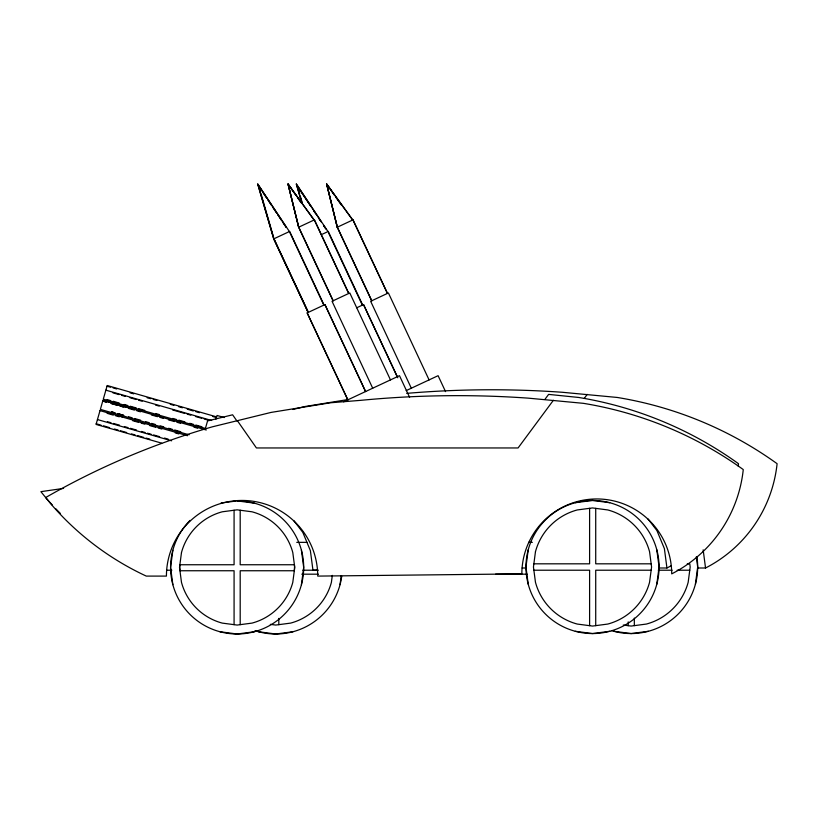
<?xml version="1.0" encoding="UTF-8"?>
<svg xmlns="http://www.w3.org/2000/svg" width="818" height="818" viewBox="0 0 818 818"><rect width="100%" height="100%" fill="white"/><g stroke="black" fill="none" stroke-linecap="round" stroke-linejoin="round"><path stroke-width="1.23" d="M172.854 550.228L170.584 567.447L172.854 584.676M190.073 520.391A66.555 66.555 0 0 0 203.856 625.085A66.555 66.555 0 0 0 301.423 584.676L303.693 567.447L301.423 550.228M332.312 575.391L331.402 582.365A57.618 57.618 0 0 1 290.656 623.101L275.748 625.064L270.318 624.349M340.032 584.676L341.198 575.811M528.224 549.778L525.954 566.997L528.224 584.226M609.737 502.712L592.518 500.442L575.289 502.712A66.555 66.555 0 0 0 545.453 614.062A66.555 66.555 0 0 0 656.803 584.226L659.073 566.997L656.803 549.778M695.412 584.226L697.682 566.997L696.333 556.792M100.021 410.585L96.054 424.419L161.719 443.162M206.279 430.002L102.945 400.38L100.369 409.378L189.111 434.818M122.066 417.139L122.598 415.288M124.929 407.139L125.594 404.818M205.103 429.481L207.557 420.943L232.609 414.798L236.842 420.861M215.972 419.123L217.026 415.472L224.296 417.558M544.86 399.46L548.612 394.388L578.643 397.456A377.691 377.691 0 0 1 738.49 463.694A132.864 132.864 0 0 1 738.214 466.117M553.387 400.268L518.08 447.957L256.423 447.957L237.373 420.677M584.216 398.448L587.222 394.388M308.1 312.476L273.693 238.897L289.664 231.433L324.071 305.002M333.069 300.799L298.621 227.24L314.439 219.838L348.775 293.447M322.343 234.204L328.274 231.433L362.681 305.002M371.679 300.799L337.231 227.24L353.049 219.838L387.456 293.417L352.906 219.909M347.793 399.859L307.139 312.916L324.961 304.582L365.605 391.525M356.75 307.772L363.57 304.582L397.804 377.793M343.591 401.822L399.491 375.687L409.603 397.323M406.157 390.626L438.1 375.687L445.554 391.628M292.864 409.481L304.899 406.526L348.427 399.481M63.61 488.387L40.9 491.659L50.44 503.418A283.693 283.693 0 0 0 146.279 576.097L166.422 576.097A75.655 75.655 0 0 1 242.077 500.442A75.655 75.655 0 0 1 317.732 576.097L521.853 573.878A74.929 74.929 0 0 1 596.782 498.949A74.929 74.929 0 0 1 671.711 573.878A132.864 132.864 0 0 0 743.265 469.573A377.691 377.691 0 0 0 583.418 403.335L528.326 398.151A1002.909 1002.909 0 0 0 360.891 400.329L330.758 402.753L271.055 412.415L212.322 426.832A753.623 753.623 0 0 0 45.675 497.538A283.693 283.693 0 0 0 52.383 505.084M221.095 503.009L236.116 501.025M254.367 631.741L237.138 634.011L219.909 631.741M292.977 631.741L275.748 634.011L258.519 631.741M609.737 631.291L592.518 633.561L575.289 631.291M648.347 631.291L631.128 633.561L613.899 631.291M318.059 570.166L312.957 570.218L310.38 550.637L302.824 532.385L293.805 520.637M296.75 542.354L306.954 542.354M528.54 542.354L532.334 542.354M533.868 563.817L589.604 563.817L589.604 508.326M651.159 563.817L595.719 563.817L595.719 508.356M687.253 563.817L689.768 563.817L690.188 566.997L688.173 582.283A59.06 59.06 0 0 1 646.414 624.052L631.128 626.067L623.265 625.034M522.14 567.999L525.943 567.999M659.288 567.999L666.936 567.999A132.864 132.864 0 0 0 671.241 565.698M697.897 567.999L705.545 567.999A132.864 132.864 0 0 0 777.1 463.694A377.691 377.691 0 0 0 617.253 397.456L562.17 392.262A1002.909 1002.909 0 0 0 406.658 393.366M166.739 570.218L171.841 570.218M302.803 570.218L317.834 570.218M533.878 570.218L589.604 570.218L589.604 625.678M651.159 570.218L595.719 570.218L595.719 625.647M658.265 570.218L672.13 570.218M677.161 570.218L689.768 570.218M301.77 574.185L318.335 574.185M495.575 574.185L527.221 574.185M254.367 503.162L237.138 500.892A66.555 66.555 0 0 1 301.423 584.676M216.617 416.883L107.209 385.513L103.293 399.164L205.41 428.438M107.005 386.239L110.665 387.221M113.099 387.916L116.749 388.959M130.103 392.855L133.763 393.847M147.117 397.742L150.788 398.724M153.211 399.419L156.862 400.462M170.236 404.296L173.876 405.339M178.743 406.74L182.394 407.783M187.25 409.174L193.314 410.984M195.758 411.618L199.387 412.722M212.782 416.495L216.412 417.599M105.87 390.166L211.637 420.493M112.996 392.865L119.07 394.603M121.504 395.309L125.154 396.352M130.011 397.742L136.095 399.491M138.528 400.186L142.168 401.229M155.543 405.063L159.193 406.106M172.557 409.941L184.715 413.427M187.148 414.123L190.798 415.166M195.655 416.566L201.739 418.305M204.173 419L207.813 420.043M107.117 399.603L110.767 400.646M113.221 401.249L119.275 403.09M124.132 404.481L127.782 405.534M130.215 406.229L136.289 407.967M138.723 408.663L144.796 410.411M155.747 413.54L159.387 414.593M172.762 418.427L176.412 419.47M178.835 420.166L184.919 421.904M189.776 423.305L193.426 424.348M195.86 425.043L201.934 426.791M102.945 400.401L126.044 407.016M102.771 401.004L106.412 402.057M111.279 403.438L117.352 405.186M128.293 408.325L134.377 410.074M136.811 410.769L140.451 411.812M151.391 414.951L157.475 416.689M159.899 417.384L163.549 418.438M168.416 419.828L174.49 421.567M176.923 422.262L180.573 423.315M193.938 427.149L197.588 428.192M102.751 401.065L106.401 402.108M111.258 403.509L117.342 405.247M111.504 411.822L115.133 412.926L111.483 411.894M128.508 416.761L132.158 417.804M134.592 418.499L140.665 420.248M145.532 421.638L149.173 422.681M151.606 423.387L155.256 424.43M160.113 425.82L163.764 426.863M168.62 428.264L172.271 429.307M174.704 430.002L180.778 431.751M100.011 410.616L187.537 435.708M107.127 413.315L113.201 415.104M115.645 415.759L119.285 416.802M132.649 420.677L138.723 422.425M141.156 423.121L144.806 424.164M149.663 425.554L155.747 427.303M158.181 427.998L161.821 429.041M175.195 432.875L178.845 433.918M107.362 421.689L111.013 422.732M113.436 423.438L119.52 425.176M124.377 426.567L128.027 427.62M130.461 428.315L136.534 430.053M141.402 431.454L145.052 432.497M147.475 433.192L151.126 434.235M153.559 434.931L159.633 436.679M164.5 438.07L168.14 439.113M97.454 419.552L171.606 440.81M96.248 423.734L101.095 425.207M103.549 425.83L109.602 427.64M114.469 429.041L118.109 430.084M120.543 430.779L126.626 432.517M131.483 433.918L135.134 434.961M137.588 435.585L143.641 437.405M146.074 438.1L149.735 439.072M647.968 518.898L656.905 530.534L664.39 548.602L666.936 567.999M352.783 219.96L326.648 183.989L337.231 227.24M314.173 219.96L288.038 183.989L298.621 227.24M352.65 220.032L326.648 183.989L337.272 227.22M314.04 220.032L288.038 183.989L298.662 227.22M334.593 195.451L326.648 184.04L337.374 227.169L371.781 300.748M336.045 197.527L341.096 204.797M295.983 195.451L288.038 184.04L298.764 227.169L333.171 300.748M297.435 197.527L301.044 202.721M310.881 206.535L297.568 186.606L299.674 193.886M313.683 210.727L315.789 213.866M318.591 218.069L320.687 221.208M323.488 225.41L325.595 228.549M260.359 191.463L258.958 186.606L261.76 190.798M263.161 192.905L266.668 198.14M268.069 200.236L271.576 205.482M272.977 207.578L276.474 212.823M277.875 214.919L281.382 220.165M282.783 222.261L286.28 227.506M327.998 231.555L296.361 183.989L301.678 202.291L296.3 184.04L321.464 222.148M323.56 225.318L326.351 229.551M286.341 227.435L257.69 184.04L273.457 237.619M258.958 186.606L260.083 188.682M429.082 379.9L388.407 292.967L370.656 301.28L411.321 388.202M363.509 304.613L397.211 376.689M328.488 232.721L362.364 305.155M390.472 379.9L349.797 292.967L332.047 301.28L372.701 388.213M314.296 219.909L348.703 293.488M324.899 304.613L365.554 391.556M323.805 305.124L289.408 231.545L257.752 183.989L273.693 238.897M273.989 238.754L277.752 246.801M278.826 249.101L307.865 311.177M273.815 238.836L308.222 312.415M307.2 312.895L347.854 399.828M300.37 196.31L302.118 202.373M261.054 193.886L273.641 237.537M703.153 549.819L705.545 567.999M634.328 618.081L634.328 625.647M628.214 621.895L628.214 625.678M278.805 618.398L278.805 624.666M240.195 510.238L240.195 564.747L294.398 564.747L294.541 566.751L294.316 570.749L240.195 570.749L240.195 624.666M234.081 510.238L234.081 564.747L179.878 564.747L179.735 566.751L179.96 570.749L234.081 570.749L234.081 624.666M341.73 576.138A66.555 66.555 0 0 1 254.96 630.678M696.936 557.078A66.555 66.555 0 0 1 611.527 630.606M575.289 502.712A66.555 66.555 0 0 1 656.803 584.226M60.235 513.295A283.693 283.693 0 0 1 55.828 508.776M181.484 552.539L179.52 567.447L181.484 582.365A57.618 57.618 0 0 0 222.23 623.101L237.138 625.064L252.046 623.101A57.618 57.618 0 0 0 292.793 582.365L294.756 567.447L292.793 552.539A57.618 57.618 0 0 0 252.046 511.802L237.138 509.839L222.23 511.802A57.618 57.618 0 0 0 181.484 552.539M535.463 551.71L533.448 566.997L535.463 582.283A59.06 59.06 0 0 0 577.232 624.052L592.518 626.067L607.805 624.052A59.06 59.06 0 0 0 649.564 582.283L651.578 566.997L649.564 551.71A59.06 59.06 0 0 0 607.805 509.951L592.518 507.937L577.232 509.951A59.06 59.06 0 0 0 535.463 551.71M123.436 406.935L119.786 405.892L123.416 406.996M123.651 415.36L117.587 413.56L123.641 415.37"/></g></svg>
